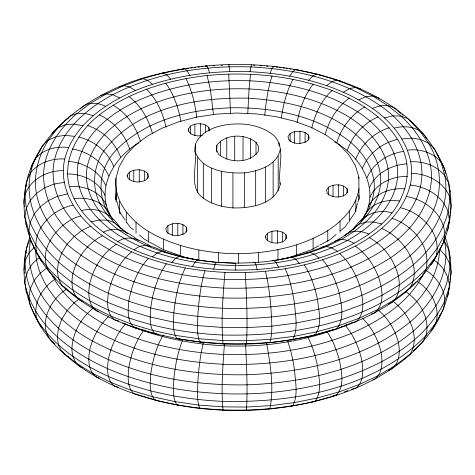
<?xml version="1.0" encoding="UTF-8"?>
<svg xmlns="http://www.w3.org/2000/svg" width="475" height="475" viewBox="0 0 475 475"><rect width="100%" height="100%" fill="white"/><g stroke="black" fill="none" stroke-linecap="round" stroke-linejoin="round"><path stroke-width="0.71" d="M235.386 270.156L235.618 263.18L254.956 262.604L256.007 264.925L257.129 269.509C301.536 265.982 347.599 253.994 381.722 223.951C401.696 206.287 413.772 177.401 403.643 151.406C391.252 120.876 361.374 102.226 331.978 90.487C292.291 75.62 249.138 71.428 207.094 75.513C168.845 79.919 130.138 90.992 99.334 114.914C78.072 131.504 62.16 158.971 69.409 186.497C78.25 217.265 106.329 237.316 134.164 249.945C172.757 266.505 215.401 271.973 257.129 269.509M247.778 113.43L249.06 88.95L250.497 74.213M194.952 150.89C193.747 139.252 204.588 131.522 214.225 127.781C225.013 124.058 236.52 123.168 247.819 124.527C257.658 126.225 267.473 129.521 274.865 136.491C286.057 149.678 277.465 168.898 280.22 184.353C275.749 204.493 250.23 208.317 232.922 207.931C222.454 207.017 211.993 204.351 203.312 198.212C188.07 187.275 197.618 166.238 194.952 150.89C201.4 170.626 226.741 173.803 244.56 172.829C258.709 171.047 277.163 165.496 280.22 149.441M113.002 219.652C93.593 192.286 112.729 157.635 138.712 142.981M264.789 115.247C265.976 101.982 267.924 88.677 272.062 75.976M115.805 199.512L116.167 193.806M224.996 272.371C182.133 270.198 138.385 260.146 102.523 235.648C78.084 218.981 57.659 189.822 64.748 159.006C73.435 125.115 104.898 103.574 135.375 90.553C171.588 75.804 211.066 70.359 250.004 71.719C292.867 73.892 336.615 83.95 372.477 108.448C396.916 125.109 417.341 154.268 410.252 185.084C401.565 218.981 370.102 240.516 339.625 253.543C303.412 268.286 263.934 273.731 224.996 272.371C222.906 296.002 220.988 319.918 222.989 343.597L223.577 344.013C253.228 345.058 282.987 342.457 311.903 335.742L315.044 334.976C364.378 322.852 415.975 297.154 439.678 249.832C455.347 220.994 454.533 183.985 438.087 155.61C414.301 111.916 366.664 87.21 320.108 74.961C268.927 61.691 214.599 60.99 163.097 72.936L159.956 73.696C93.474 87.863 15.253 139.727 24.854 216.992C34.129 282.192 99.495 320.477 158.24 334.531L138.219 328.528M224.485 343.597C222.87 365.619 221.006 387.885 222.989 409.925L223.577 410.341C253.228 411.386 282.987 408.785 311.903 402.064L315.044 401.304C360.222 390.492 404.967 368.184 432.41 329.513C450.508 302.533 456.445 267.93 445.241 237.061M216.849 145.297L216.309 150.106L218.999 154.666C230.001 163.252 249.369 163.477 258.151 151.667L258.691 146.858L256.001 142.304C244.999 133.718 225.631 133.493 216.849 145.297L216.849 151.935M30.602 240.386C21.565 284.098 56.638 321.706 92.382 340.931C139.407 366.445 193.711 375.683 246.78 374.757C304.386 372.608 364.473 359.07 410.097 322.02C433.752 302.302 451.719 270.898 444.095 239.412M448.928 222.193L448.133 228.594L447.153 230.464M449.107 220.768L449.285 219.343M449.546 217.212L449.813 215.08M448.928 288.515L448.133 294.922L447.153 296.792M449.107 287.096L449.374 284.958M449.546 283.539L449.813 281.408M281.366 117.883C283.272 104.565 286.591 91.212 293.057 79.319M250.004 71.719L251.423 64.659M31.053 168.791L31.492 166.072L38.546 153.116M450.015 213.673L450.353 211.583M450.579 210.193L451.25 206.019L449.902 197.653L448.804 183.403L444.873 175.851L440.99 162.034L434.352 148.574L428.42 143.082L419.401 130.542L407.924 118.697L401.019 116.108L387.796 105.557L372.543 95.962L355.46 87.453L336.781 80.15L316.76 74.147L312.865 75.947L308.685 80.239M450.015 280.001L450.353 277.911M450.579 276.521L451.25 272.347L449.902 263.981L448.804 249.731L444.873 242.179L443.828 241.122M361.249 220.822C381.467 193.859 363.292 158.632 337.298 143.557M297.077 122.449C299.666 108.793 304.493 95.214 313.138 84.182M311.731 128.125C314.973 114.119 321.427 100.457 331.978 90.487M116.054 199.939L115.995 178.131L119.148 166.654L125.537 155.634L134.977 145.374L147.214 136.153L161.91 128.214L178.671 121.784L197.036 117.034L216.511 114.095L236.55 113.044L256.619 113.917L276.165 116.678L294.654 121.262L311.588 127.543L326.503 135.345L338.984 144.459L348.703 154.63L355.383 165.591L358.851 177.038L359.005 199.565M115.995 178.131C113.424 200.984 130.203 220.21 148.497 231.438C175.554 247.439 207.308 253.507 238.45 253.739C269.456 253.223 301.049 246.935 327.786 230.63C342.653 220.893 356.125 206.845 359.005 188.652M204.909 270.857C200.521 285.659 198.776 301.097 197.76 316.457C197.796 324.87 196.502 333.824 199.678 341.84L201.21 342.327L223.577 344.013M203.567 342.018C200.171 355.342 198.651 369.081 197.76 382.785C197.802 391.198 196.502 400.152 199.678 408.168L201.21 408.654L223.577 410.341M357.562 203.383L354.789 212.931L349.867 219.984M357.96 202.018L359.147 197.927L358.892 195.035M213.673 269.194L215.033 264.634L216.309 262.325L235.719 263.227L216.309 262.325C181.729 259.16 146.733 249.945 118.186 229.484C98.574 215.258 82.543 191.698 87.269 166.482C93.165 139.133 117.064 120.496 140.98 108.805C174.616 93.171 212.194 87.614 249.06 88.95C284.472 90.838 320.352 99.002 350.627 118.091C371.438 131.533 390.213 153.615 388.467 179.823C385.807 206.916 363.844 226.943 341.27 239.364C314.402 253.638 284.222 260.484 254.036 262.681L254.956 262.604M325.102 134.829C328.967 120.472 337.096 106.911 349.267 98.135M26.422 185.654L25.531 188.338L25.757 189.745M29.872 237.304C14.612 277.388 30.531 323.76 61.78 351.571C99.37 386.983 150.985 402.456 201.21 408.654M26.422 251.982L25.531 254.665L25.757 256.072M439.678 249.832L440.355 247.772M439.678 316.16L440.355 314.1M336.716 143.129C341.175 128.197 350.966 114.612 364.723 106.994M270.091 73.233L272.003 68.531L273.79 66.346L274.811 66.672M347.142 150.872C352.141 135.892 363.5 123.12 378.088 116.915M185.262 268.007C178.386 282.007 175.412 297.57 173.808 312.978C173.708 321.427 172.033 331.039 176.878 338.532L201.21 342.327M182.804 339.72C177.715 352.319 175.168 365.821 173.808 379.305C173.708 387.748 172.033 397.367 176.878 404.854L179.33 405.478M355.763 159.321C361.261 144.352 374.003 132.567 389.144 127.751M362.443 168.334C368.351 153.461 382.274 142.785 397.706 139.312M51.858 133.938L52.499 132.709L70.104 116.037L76.891 113.555L90.606 103.218L106.311 93.866L123.785 85.631L142.803 78.618L163.097 72.936L166.755 74.795L170.685 79.153M30.786 238.913C24.587 248.104 25.466 259.884 23.976 270.376M367.074 177.769C373.297 163.062 388.146 153.585 403.643 151.406M423.272 274.36C408.619 302.961 379.828 320.963 351.215 333.444C310.893 349.861 266.932 355.923 223.577 354.415C181.682 352.367 139.513 343.312 102.457 323.113C82.122 311.208 62.344 295.842 51.716 274.295M369.574 187.465C375.986 173.007 391.525 164.772 406.849 163.839M192.345 266.635L194.928 262.224L197.351 260.051L217.425 262.42M369.906 197.268C376.366 183.13 392.344 176.142 407.277 176.415M352.889 229.651L353.62 228.475C362.853 215.65 376.129 208.187 392.035 212.877M368.066 207.017C374.419 193.26 390.587 187.494 404.92 188.913M360.751 221.403C369.764 209.665 376.046 195.142 373.855 180.078C371.385 164.985 362.033 152.137 350.692 142.298C317.14 115.395 272.496 107.107 230.434 107.789C189.905 109.606 146.537 119.688 116.981 149.275C97.927 168.423 95.297 197.719 112.486 218.999M364.082 216.547C370.156 203.223 386.282 198.627 399.808 201.133M166.315 263.857C157.237 276.788 152.879 292.428 150.712 307.919C150.343 316.469 148.693 326.77 154.892 333.711L179.33 339.15M163.275 334.905C156.233 346.863 152.618 360.572 150.712 374.241C150.343 382.791 148.693 393.098 154.892 400.039C207.189 413.102 262.538 413.446 315.044 401.304C322.489 391.157 318.808 377.203 317.454 365.673C315.269 355.668 312.407 345.687 307.527 336.633M289.738 76.089L292.808 71.553L295.67 69.522L297.51 69.991M348.228 222.336L344.951 227.038L340.545 230.761M127.276 175.073L129.39 172.122C134.989 168.821 142.933 168.779 147.749 173.506L148.473 176.67L146.359 179.627C140.76 182.922 132.822 182.964 128.007 178.238L127.276 175.073L127.276 176.528M188.367 131.201L188.367 129.022L190.481 126.071C196.08 122.77 204.024 122.728 208.84 127.454L209.564 130.619M167.924 225.69L165.811 228.641L166.535 231.812C171.35 236.532 179.295 236.497 184.894 233.195L187.007 230.244L186.277 227.08C181.468 222.353 173.523 222.389 167.924 225.69L167.924 233.688M290.106 133.588L287.993 136.539L288.723 139.709C293.532 144.43 301.477 144.394 307.076 141.093L309.189 138.142L308.465 134.971C303.65 130.251 295.705 130.287 290.106 133.588L290.106 141.586M265.436 236.164L267.55 233.213C273.149 229.912 281.087 229.87 285.902 234.597L286.633 237.761L284.519 240.712C278.92 244.013 270.976 244.055 266.16 239.329L265.436 236.164L265.436 237.619M328.641 187.156L326.527 190.113L327.251 193.277C332.067 198.004 340.011 197.962 345.61 194.661L347.724 191.71L346.993 188.545C342.178 183.819 334.24 183.861 328.641 187.156L328.641 195.16M352.272 322.626C281.194 353.738 196.917 353.566 125.341 324.021C116.666 334.168 110.907 346.596 108.336 359.67C107.154 368.665 106.501 380.042 114.564 386.169L118.121 387.155M40.215 150.765L38.897 152.463L42.59 145.487L48.468 140.089L58.075 127.698L65.342 124.747L73.809 124.058L82.888 125.679M148.337 258.465C137.37 270.156 131.486 285.742 128.79 301.346C128.042 310.08 126.766 320.987 134.027 327.459L137.518 328.35M144.056 329.846C135.832 340.866 131.094 354.19 128.79 367.668C128.042 376.408 126.766 387.309 134.027 393.781L138.219 394.85L136.218 394.072M228.499 64.891L228.861 64.481L229.746 71.559M246.139 344.191L246.501 343.787C247.748 320.061 246.555 296.24 245.254 272.531M246.139 410.519L246.501 410.109C247.736 388.253 246.572 366.314 245.623 344.464M171.766 262.527L175.524 258.347L179.051 256.399L199.464 260.264M108.627 316.445C99.121 325.577 92.566 337.529 89.633 350.354C87.994 359.664 88.118 371.379 96.758 377.304L99.293 378.076M34.366 247.261L29.046 252.878L25.098 260.632C24.759 300.853 56.751 332.072 89.633 350.354C137.548 376.354 192.88 385.771 246.958 384.827C299.707 382.998 353.554 371.397 398.347 342.41C424.882 324.645 448.709 297.356 449.902 263.981L445.954 256.162L439.666 249.422C438.033 288.082 406.267 316.849 374.229 333.824C327.821 357.675 274.776 365.993 222.989 364.26C173.244 361.736 122.473 350.069 80.857 321.634C57.457 304.908 36.201 279.912 35.607 249.808M404.896 292.642L406.986 290.611M408.031 289.596L415.358 282.5M404.896 358.963L410.649 353.388M413.262 350.853L422.501 342.291L426.01 335.552L436.103 322.537L443.508 308.928L444.814 300.758L449.469 286.663C448.988 275.945 442.943 265.828 433.918 260.092M131.563 251.904C119.035 262.253 111.536 277.614 108.336 293.342C107.154 302.343 106.501 313.72 114.564 319.841L118.833 321.023M430.807 264.658L432.41 263.186L443.508 242.6L444.814 234.436L449.469 220.335L448.133 211.88L449.902 197.653C444.273 182.097 427.559 173.678 411.706 173.417M430.807 330.986C445.122 315.329 432.968 290.724 416.961 281.331M80.174 109.096C86.313 101.317 97.553 102.333 105.581 106.347M93.011 308.245C80.97 318.161 72.574 332.957 71.885 348.697C72.093 356.096 74.86 364.586 82.127 367.733M418.956 279.152L422.501 275.963L426.01 269.224L436.103 256.209C441.946 233.427 421.444 212.467 400.389 207.735M336.14 234.484L330.083 239.602L319.847 245.159M320.625 248.33L321.688 247.433C358.595 233.587 398.151 194.002 372.453 153.009C345.093 113.567 293.788 101.05 248.449 98.177C197.018 97.096 136.681 107.445 103.782 151.08C93.438 166.28 91.414 186.562 99.762 203.11C106.103 215.478 116.227 225.227 127.247 233.451M345.111 235.333L358.987 224.307L365.744 222.092L373.481 221.973L381.722 223.951M152.267 256.933L157.136 253.068L161.708 251.423L165.704 252.088L182.133 256.803M334.715 241.532C340.658 237.494 348.472 240.154 354.202 243.372M345.04 235.44C351.506 229.259 361.558 230.844 369.039 234.175M46.995 267.918L40.143 273.196L34.01 280.678L30.157 288.96L28.838 297.487L30.157 305.674L40.648 326.426L42.263 327.928M79.147 298.983L73.981 302.961L67.076 310.638L61.78 319.277L58.449 328.296L57.315 337.072L58.449 345.01L61.78 351.571L75.988 362.912L92.382 373.219L110.74 382.363L130.809 390.213L152.327 396.667L174.99 401.63L198.502 405.044L222.543 406.855L246.78 407.051L270.898 405.614L294.559 402.574L317.454 397.967L339.263 391.857L359.7 384.322L378.48 375.476L395.354 365.423L410.097 354.314C421.135 336.021 408.452 312.888 393.033 301.459M326.663 85.631L331.9 81.653L336.781 80.15L340.973 81.219M64.903 120.686L68.442 118.02M116.227 244.263C102.44 253.234 93.308 268.173 89.633 284.026C87.994 293.336 88.118 305.057 96.758 310.977L98.657 311.553M39.87 257.391C31.101 262.99 25.329 272.905 24.854 283.32C27.918 298.609 35.393 312.508 45.178 324.544C77.775 361.428 126.207 379.276 173.405 388.402C229.306 398.103 287.595 395.366 341.852 378.379C382.915 364.586 425.535 341.596 444.814 300.758C444.374 288.194 436.454 277.216 426.206 270.459M66.642 289.18C49.257 299.547 35.085 329.193 55.082 343.995M102.523 235.648C87.768 243.236 77.051 257.557 72.93 273.523C70.745 283.349 71.903 296.632 82.127 301.405M134.164 249.945C143.955 240.938 155.491 248.033 165.704 252.088M343.437 92.192L349.659 88.599L355.46 87.453L360.436 88.831M55.605 278.849C42.471 287.244 32.383 303.489 36.913 319.39C53.532 345.812 80.388 363.696 108.336 376.384C144.293 391.917 183.249 399.475 222.258 401.345C294.019 403.02 373.849 388.888 426.01 335.552C430.38 318.321 419.556 300.675 405.424 291.442M318.565 245.854L310.887 250.022L288.266 257.818L282.548 258.917M90.648 226.165L82.021 230.446L73.981 236.639L67.076 244.31L61.78 252.955L58.449 261.968L57.315 270.744L58.449 278.683L61.78 285.243L75.988 296.584L92.382 306.892L110.74 316.035L130.809 323.885L152.327 330.339L174.99 335.303L198.502 338.717L222.543 340.533L246.78 340.723L270.898 339.287L294.559 336.247L317.454 331.639L339.263 325.529L359.7 317.995L378.48 309.148L395.354 299.096L410.097 287.987C423.231 265.323 402.877 237.453 381.74 228.463M358.773 99.833L365.898 96.686L372.543 95.962L378.242 97.696L379.703 99.055M117.758 241.674C128.767 234.044 140.404 240.13 150.456 246.198M80.756 215.959C56.703 221.825 30.578 257.693 55.082 277.667M311.903 335.742L334.234 329.3M341.026 326.8L343.063 326.046M345.099 325.298L347.136 324.55M311.903 402.064L332.197 396.382L337.63 394.375M344.423 391.875L347.819 390.622M278.558 267.259L276.212 262.806L274.01 260.603L272.086 260.787C289.061 258.186 305.763 253.905 321.688 247.433C327.287 245.225 332.963 248.092 337.446 251.406M268.577 342.855L292.837 339.441L315.044 334.976C322.489 324.829 318.808 310.882 317.454 299.351C314.848 287.322 311.178 275.28 304.315 264.943M268.577 409.183L269.889 408.72C274.312 386.977 270.174 364.165 266.558 342.511M372.477 108.448C380.784 104.548 392.178 103.74 398.472 111.601M388.532 304.095C399.38 299.992 400.514 285.956 398.347 276.088C394.327 260.14 383.972 245.658 369.419 237.749M388.532 370.423C399.38 366.32 400.514 352.284 398.347 342.41C395.212 330.113 388.437 318.719 378.718 310.496M103.318 232.263C115.983 225.56 128.476 232.014 138.308 240.552M72.99 205.158C51.858 209.445 30.964 230.244 36.913 253.062C53.532 279.484 80.388 297.368 108.336 310.056C144.293 325.595 183.249 333.147 222.258 335.017C294.019 336.692 373.849 322.561 426.01 269.224C431.342 246.644 412.704 225.061 392.113 218.411M100.771 95.511L106.311 93.866L112.759 94.697L119.682 97.945M371.462 313.987L374.229 313.162C385.397 304.677 382.316 288.396 378.48 276.854C373.73 264.777 366.183 253.507 355.318 246.145M372.845 379.899L374.229 379.489C382.749 373.534 382.684 361.885 381.152 352.652C378.308 339.821 371.984 327.786 362.704 318.446M118.987 86.931L123.785 85.631L129.378 86.866L135.375 90.553M351.898 322.858L356.012 321.747C366.243 312.835 362.621 297.196 359.7 285.707C355.644 273.624 349.392 261.951 339.625 253.543M351.215 389.369L356.012 388.069C363.909 381.876 363.09 370.601 362.015 361.671C359.545 348.597 354.029 336.104 345.622 325.755M182.721 69.083L184.401 68.649L187.013 70.716L189.816 75.299M290.599 340.029L292.837 339.441C298.401 328.605 295.337 315.572 294.559 303.952C292.707 291.953 290.225 279.906 285.184 268.791M290.599 406.351L292.837 405.769C298.401 394.933 295.337 381.9 294.559 370.28C292.998 360.204 291.015 350.117 287.428 340.545M138.807 79.628L142.803 78.618L147.458 80.198L152.457 84.259M332.197 330.054L336.193 329.05C345.194 319.568 341.347 304.724 339.263 293.235C335.926 281.182 330.986 269.254 322.543 259.837M332.197 396.382L336.193 395.372C345.194 385.896 341.347 371.052 339.263 359.563C336.466 349.6 332.702 339.732 326.634 331.283M384.352 117.925L392.979 115.847L401.019 116.108C418.416 131.89 431.846 153.775 431.478 177.899C430.653 202.285 416.142 223.737 398.109 239.192C349.499 278.249 284.507 289.798 223.577 288.087C165.787 284.798 103.283 269.663 62.967 225.269C48.278 207.955 40.013 184.454 45.143 161.856C49.828 142.625 62.16 126.362 76.891 113.555L84.788 113.418L93.26 115.633M67.444 193.907L57.451 196.288L48.141 200.711L40.143 206.874L34.01 214.35L30.157 222.632L28.838 231.159L30.157 239.347L40.648 260.098L42.263 261.6M91.087 221.861L99.453 220.002L107.308 220.234L114.166 222.549L127.823 233.771M159.956 73.696L182.162 69.231M64.196 182.358L54.013 184.068L44.525 187.857L36.379 193.473L30.127 200.533L26.196 208.555L24.854 216.992L28.838 231.159L35.643 244.963L45.178 258.216L57.315 270.744L71.885 282.37L88.694 292.944L107.516 302.32L128.102 310.371L150.159 316.985L173.405 322.08L197.511 325.577L222.163 327.435L247.018 327.631L271.748 326.165L296.008 323.042L319.485 318.321L341.852 312.051L362.805 304.332L382.06 295.254L399.368 284.952L414.485 273.558L427.203 261.226L437.362 248.128L444.814 234.436C443.953 214.302 425.327 199.494 406.463 196.579M394.244 128.131C405.68 124.901 420.992 127.027 426.669 138.736M306.191 253.098L310.009 252.486L314.385 254.202L319.046 258.133M81.255 210.645C97.143 206.31 110.806 213.513 119.617 226.795L120.353 227.976M182.875 69.136L184.312 68.952M186.461 68.679L188.617 68.4M190.766 68.127L192.203 67.937M194.352 67.664L195.789 67.48M197.938 67.201L199.375 67.017M201.525 66.743L202.956 66.559M289.566 257.575L292.463 257.212L295.777 259.213L299.309 263.447M63.294 170.673C44.62 170.145 22.942 183.558 23.976 204.048M402.01 138.938L411.677 138.094L420.684 139.507L428.42 143.082C440.675 163.014 443.133 188.444 433.58 209.974C424.496 229.876 408.441 245.527 390.598 257.753C341.198 289.483 280.903 299.743 222.989 297.932C167.699 294.981 109.957 281.182 67.076 244.31C52.315 230.702 40.274 213.459 36.379 193.473C33.22 174.853 38.279 155.782 48.468 140.089L56.127 136.634L65.045 135.363L74.611 136.355M202.38 135.571L197.582 135.939L192.47 134.722L189.098 132.187L188.367 129.022M207.302 66.15L205.111 66.28L206.423 65.817L207.949 68.026L209.588 72.758M213.15 65.799L214.611 65.716M221.19 65.324L222.65 65.235M73.987 198.787C87.685 196.496 103.841 201.305 109.98 214.724M64.748 159.006C52.137 158.27 38.819 162.408 30.786 172.591C21.708 187.506 25.08 206.862 30.157 222.632C50.968 270.726 102.915 294.88 150.712 307.919C213.091 323.386 279.751 322.139 341.192 303.014C385.973 288.046 435.029 260.751 448.133 211.88C442.558 196.092 426.39 186.521 410.252 185.084M407.556 150.189C423.314 147.82 443.306 156.014 445.503 173.422M69.409 186.497C83.873 185.303 100.023 191.294 106.406 205.135M68.537 147.517C56.489 145.944 43.249 149.085 35.322 158.84C16.803 199.132 42.245 241.763 75.988 264.29C118.898 293.603 171.249 305.639 222.543 308.239C282.257 310.104 344.417 299.523 395.354 266.808C425.279 247.368 451.535 213.459 444.873 175.851C436.834 165.573 423.528 161.197 410.804 161.732M253.466 65.182L254.921 65.295M260.021 65.681L261.482 65.787M266.582 66.173L268.037 66.286M272.407 66.613L273.867 66.726M67.587 173.969C82.614 173.933 98.527 181.159 104.987 195.362M276.034 66.939L278.172 67.248M279.597 67.456L281.022 67.664M283.159 67.972L284.584 68.18M286.009 68.382L287.434 68.59M289.572 68.905L290.997 69.107M293.134 69.421L294.559 69.629M295.984 69.831L297.409 70.039M176.878 338.532C207.551 343.888 238.872 345.099 269.889 342.392C273.256 330.968 271.267 318.713 270.898 306.998C269.812 295.017 268.423 283.005 265.412 271.332M68.554 161.411C83.933 162.581 99.358 171.053 105.747 185.571M193.064 259.006L185.939 257.604L163.412 249.713L149.429 242.013M298.122 70.146L320.108 74.961M72.295 149.025C87.798 151.454 102.493 161.162 108.662 175.91M138.908 395.058L158.24 400.853M78.755 137.014C94.151 140.748 107.861 151.644 113.697 166.547M67.076 356.303L68.453 356.82M132.881 326.438L137.554 328.267M87.816 125.584C102.867 130.667 115.36 142.654 120.763 157.629M122.74 322.727L125.341 324.021M99.334 114.914C113.78 121.392 124.848 134.33 129.752 149.31M148.158 241.312L144.347 239.216L139.442 235.006M334.816 142.037L336.08 142.767M113.127 105.183C126.683 113.086 136.159 126.795 140.505 141.716M399.012 112.088L400.716 113.454M401.856 114.356L402.99 115.265M410.382 121.161L413.22 123.429M128.957 96.55C140.879 105.593 148.681 119.249 152.428 133.588M133.451 229.864L129.639 226.593L126.819 222.466M64.083 286.888L67.076 289.976M62.587 351.666L65.081 354.243M146.567 89.157C156.809 99.376 162.943 113.092 166.054 127.08M436.792 153.811L438.087 155.61L438.294 156.958M116.945 201.513L119.973 212.438L125.21 220.103M165.674 83.119C173.951 94.377 178.469 107.979 180.928 121.612M26.849 226.527L26.196 225.269L26.03 223.131M26.849 292.855L26.196 291.597L26.03 289.459M185.963 78.547C191.995 90.618 195.035 103.966 196.804 117.278M449.546 189.555L450.146 191.68M449.148 254.469L450.146 258.008M115.805 197.422L116.565 200.153M207.094 75.513L210.461 90.102L213.459 114.457M279.995 183.012L280.22 184.353M445.063 237.019L445.396 239.067M24.201 205.443L24.421 206.839M24.201 271.771L24.421 273.167M228.724 74.058L230.577 114M358.851 177.038L358.851 178.493M355.852 200.129L355.852 211.767M349.463 211.149L349.463 222.057M346.993 188.545L346.993 192.909M343.621 186.01L343.621 196.193M340.023 221.409L340.023 232.317M338.509 184.793L338.509 197.155M333.022 185.214L333.022 196.846M327.786 230.63L327.786 241.543M313.09 238.569L313.09 249.476M308.465 134.971L308.465 140.066M305.093 132.442L305.093 142.625M299.974 131.219L299.974 143.587M296.329 244.999L296.329 255.906M294.494 131.64L294.494 143.278M285.902 234.597L285.902 238.961M282.53 232.061L282.53 242.244M279.086 142.755L279.086 145.665M278.19 156.061L278.19 190.974M277.964 249.749L277.964 259.932M277.418 230.844L277.418 243.206M273.137 162.118L273.137 197.03M271.932 231.266L271.932 242.173M267.55 233.213L267.55 240.481M265.442 167.164L265.442 202.071M258.489 252.688L258.489 262.141M256.001 142.304L256.001 154.838M255.675 170.822L255.675 205.734M250.497 138.682L250.497 158.597M244.56 172.829L244.56 207.735M243.016 136.557L243.016 160.158M238.45 253.739L238.45 263.192M234.692 136.248L234.692 160.586M232.922 173.025L232.922 207.931M226.795 137.798L226.795 159.19M221.623 171.404L221.623 206.31M220.531 140.98L220.531 155.729M218.381 252.866L218.381 262.325M211.506 168.079L211.506 202.985M208.84 127.454L208.84 131.088M205.467 124.919L205.467 132.192M203.312 163.305L203.312 198.212M200.355 123.702L200.355 136.064M198.835 250.105L198.835 260.288M197.653 157.427L197.653 192.339M195.403 144.174L195.403 149.993M194.869 124.123L194.869 135.755M190.481 126.071L190.481 134.069M186.277 227.08L186.277 232.168M182.905 224.544L182.905 234.727M180.346 245.522L180.346 256.429M177.792 223.327L177.792 235.689M172.312 223.743L172.312 235.38M163.412 239.24L163.412 250.153M148.497 231.438L148.497 242.351M147.749 173.506L147.749 178.594M144.376 170.97L144.376 180.429M139.264 169.753L139.264 182.115M136.016 222.324L136.016 233.237M133.778 170.175L133.778 181.812M129.39 172.122L129.39 180.12M126.297 212.153L126.297 223.06M119.973 212.438L119.973 213.833M119.617 201.192L119.617 212.83M116.149 189.745L116.149 202.112M78.209 163.008C72.265 195.819 97.874 223.868 124.604 238.682C158.335 257.42 197.208 264.931 235.505 265.537C274.051 265.489 313.221 258.424 347.534 240.285C371.468 227.115 394.755 205.877 397.575 177.151C399.422 149.364 379.519 125.946 357.449 111.696C325.345 91.455 287.304 82.798 249.755 80.798C210.668 79.384 170.822 85.274 135.155 101.852C109.802 114.249 84.461 134.003 78.209 163.008M54.601 159.339C47.09 191.965 68.715 222.84 94.59 240.481C132.561 266.422 178.879 277.067 224.265 279.365C271.504 280.945 319.901 273.363 362.241 251.602C388.087 237.666 413.054 216.588 420.399 186.954C427.91 154.328 406.285 123.452 380.41 105.812C342.439 79.871 296.121 69.225 250.735 66.927C203.496 65.348 155.099 72.93 112.759 94.697C86.913 108.627 61.946 129.705 54.601 159.339"/></g></svg>
